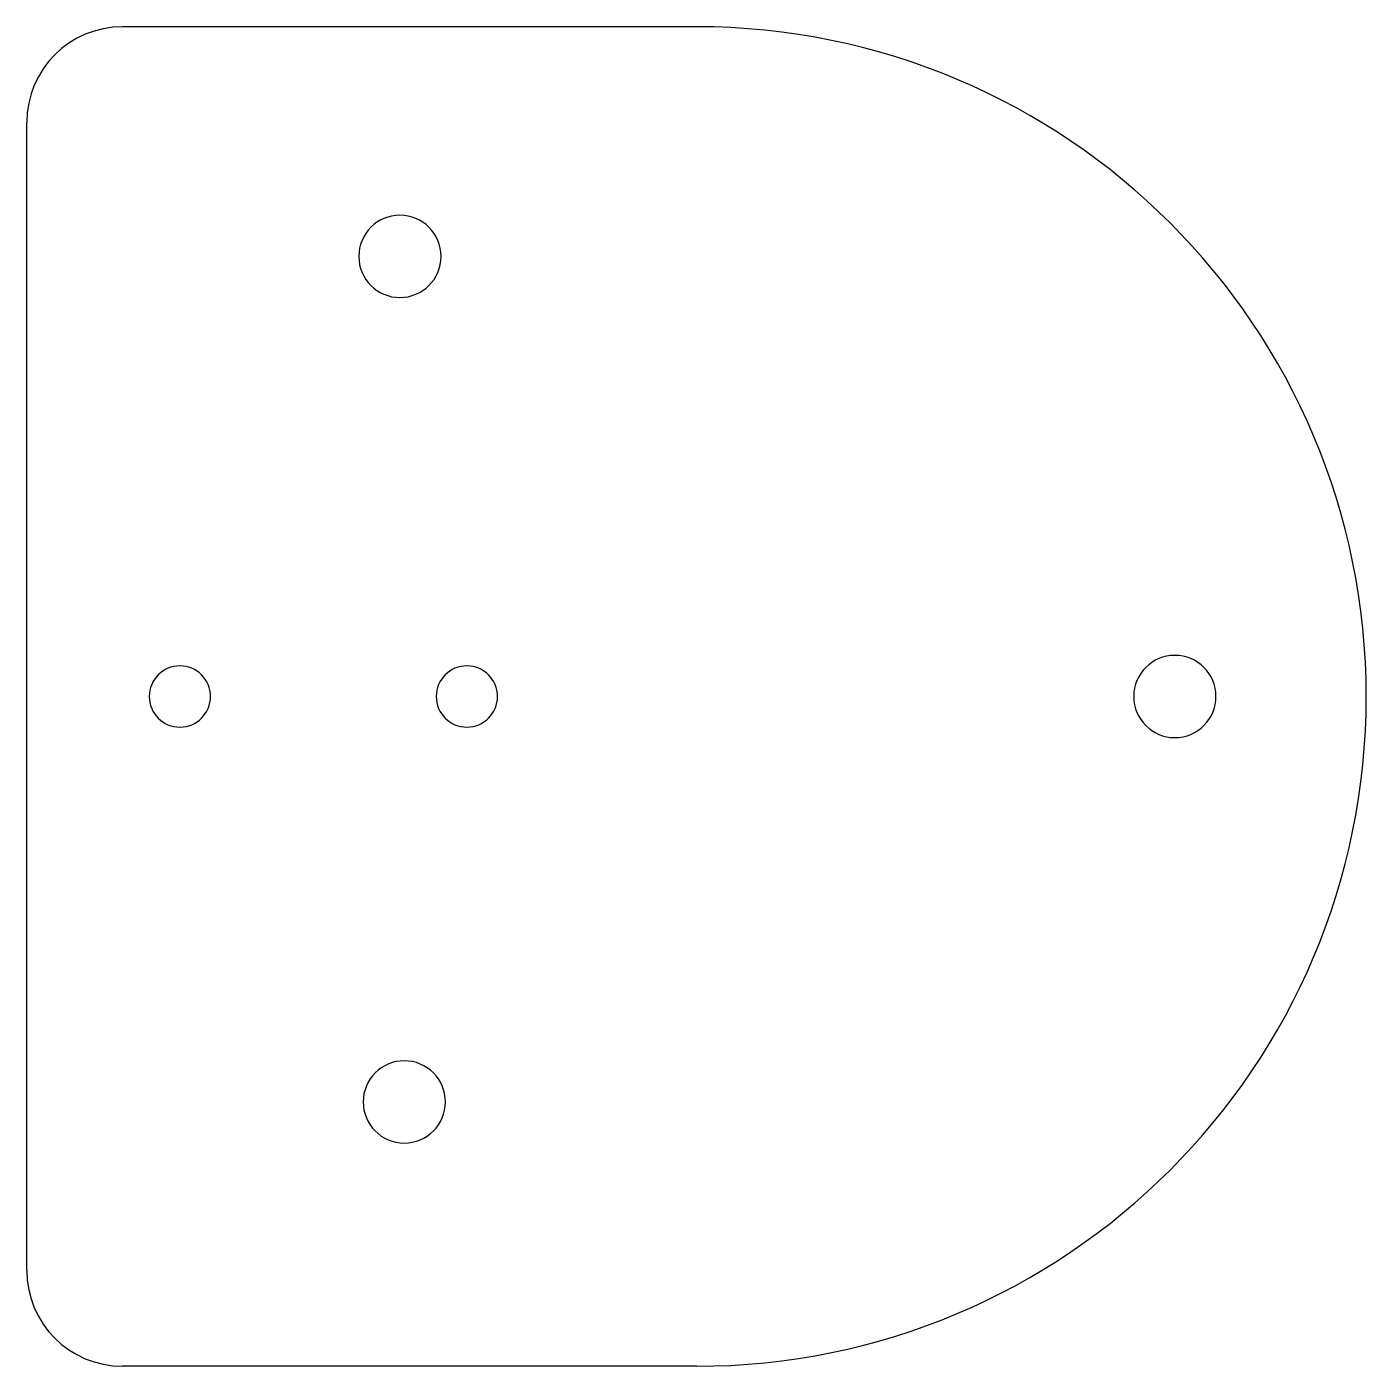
# Model space of a CAD drawing. Header units: inches. Extents: x 0 to 2.76, y 0 to 2.76.
import ezdxf

# ---------------------------------------------------------------- set-up
doc = ezdxf.new("R2010")
doc.units = ezdxf.units.IN
doc.layers.add('3', color=7, linetype='CONTINUOUS')

msp = doc.modelspace()

# ---------------------------------------------------------------- linework, layer by layer
at = {"layer": '3', "color": 3, "linetype": 'CONTINUOUS'}
for p, q in [((1.378, 2.7559), (0.1969, 2.7559)), ((0, 0.1969), (0, 2.5591)), ((1.378, 0), (0.1969, 0))]:
    msp.add_line(p, q, dxfattribs=at)
for centre, radius, start, end in [((0.1969, 2.5591), 0.1969, 90, 180), ((1.378, 1.378), 1.378, 360, 90), ((0.7677, 2.2835), 0.0846, 360, 180), ((0.7677, 2.2835), 0.0846, 180, 360), ((2.3622, 1.378), 0.0846, 360, 180), ((0.315, 1.378), 0.063, 360, 180), ((0.9055, 1.378), 0.063, 360, 180), ((0.315, 1.378), 0.063, 180, 360), ((0.9055, 1.378), 0.063, 180, 360), ((1.378, 1.378), 1.378, 270, 0), ((2.3622, 1.378), 0.0846, 180, 360), ((0.7767, 0.5438), 0.0846, 360, 180), ((0.7767, 0.5438), 0.0846, 180, 360), ((0.1969, 0.1969), 0.1969, 180, 270)]:
    msp.add_arc(centre, radius, start, end, dxfattribs=at)

doc.saveas('drawing.dxf')
